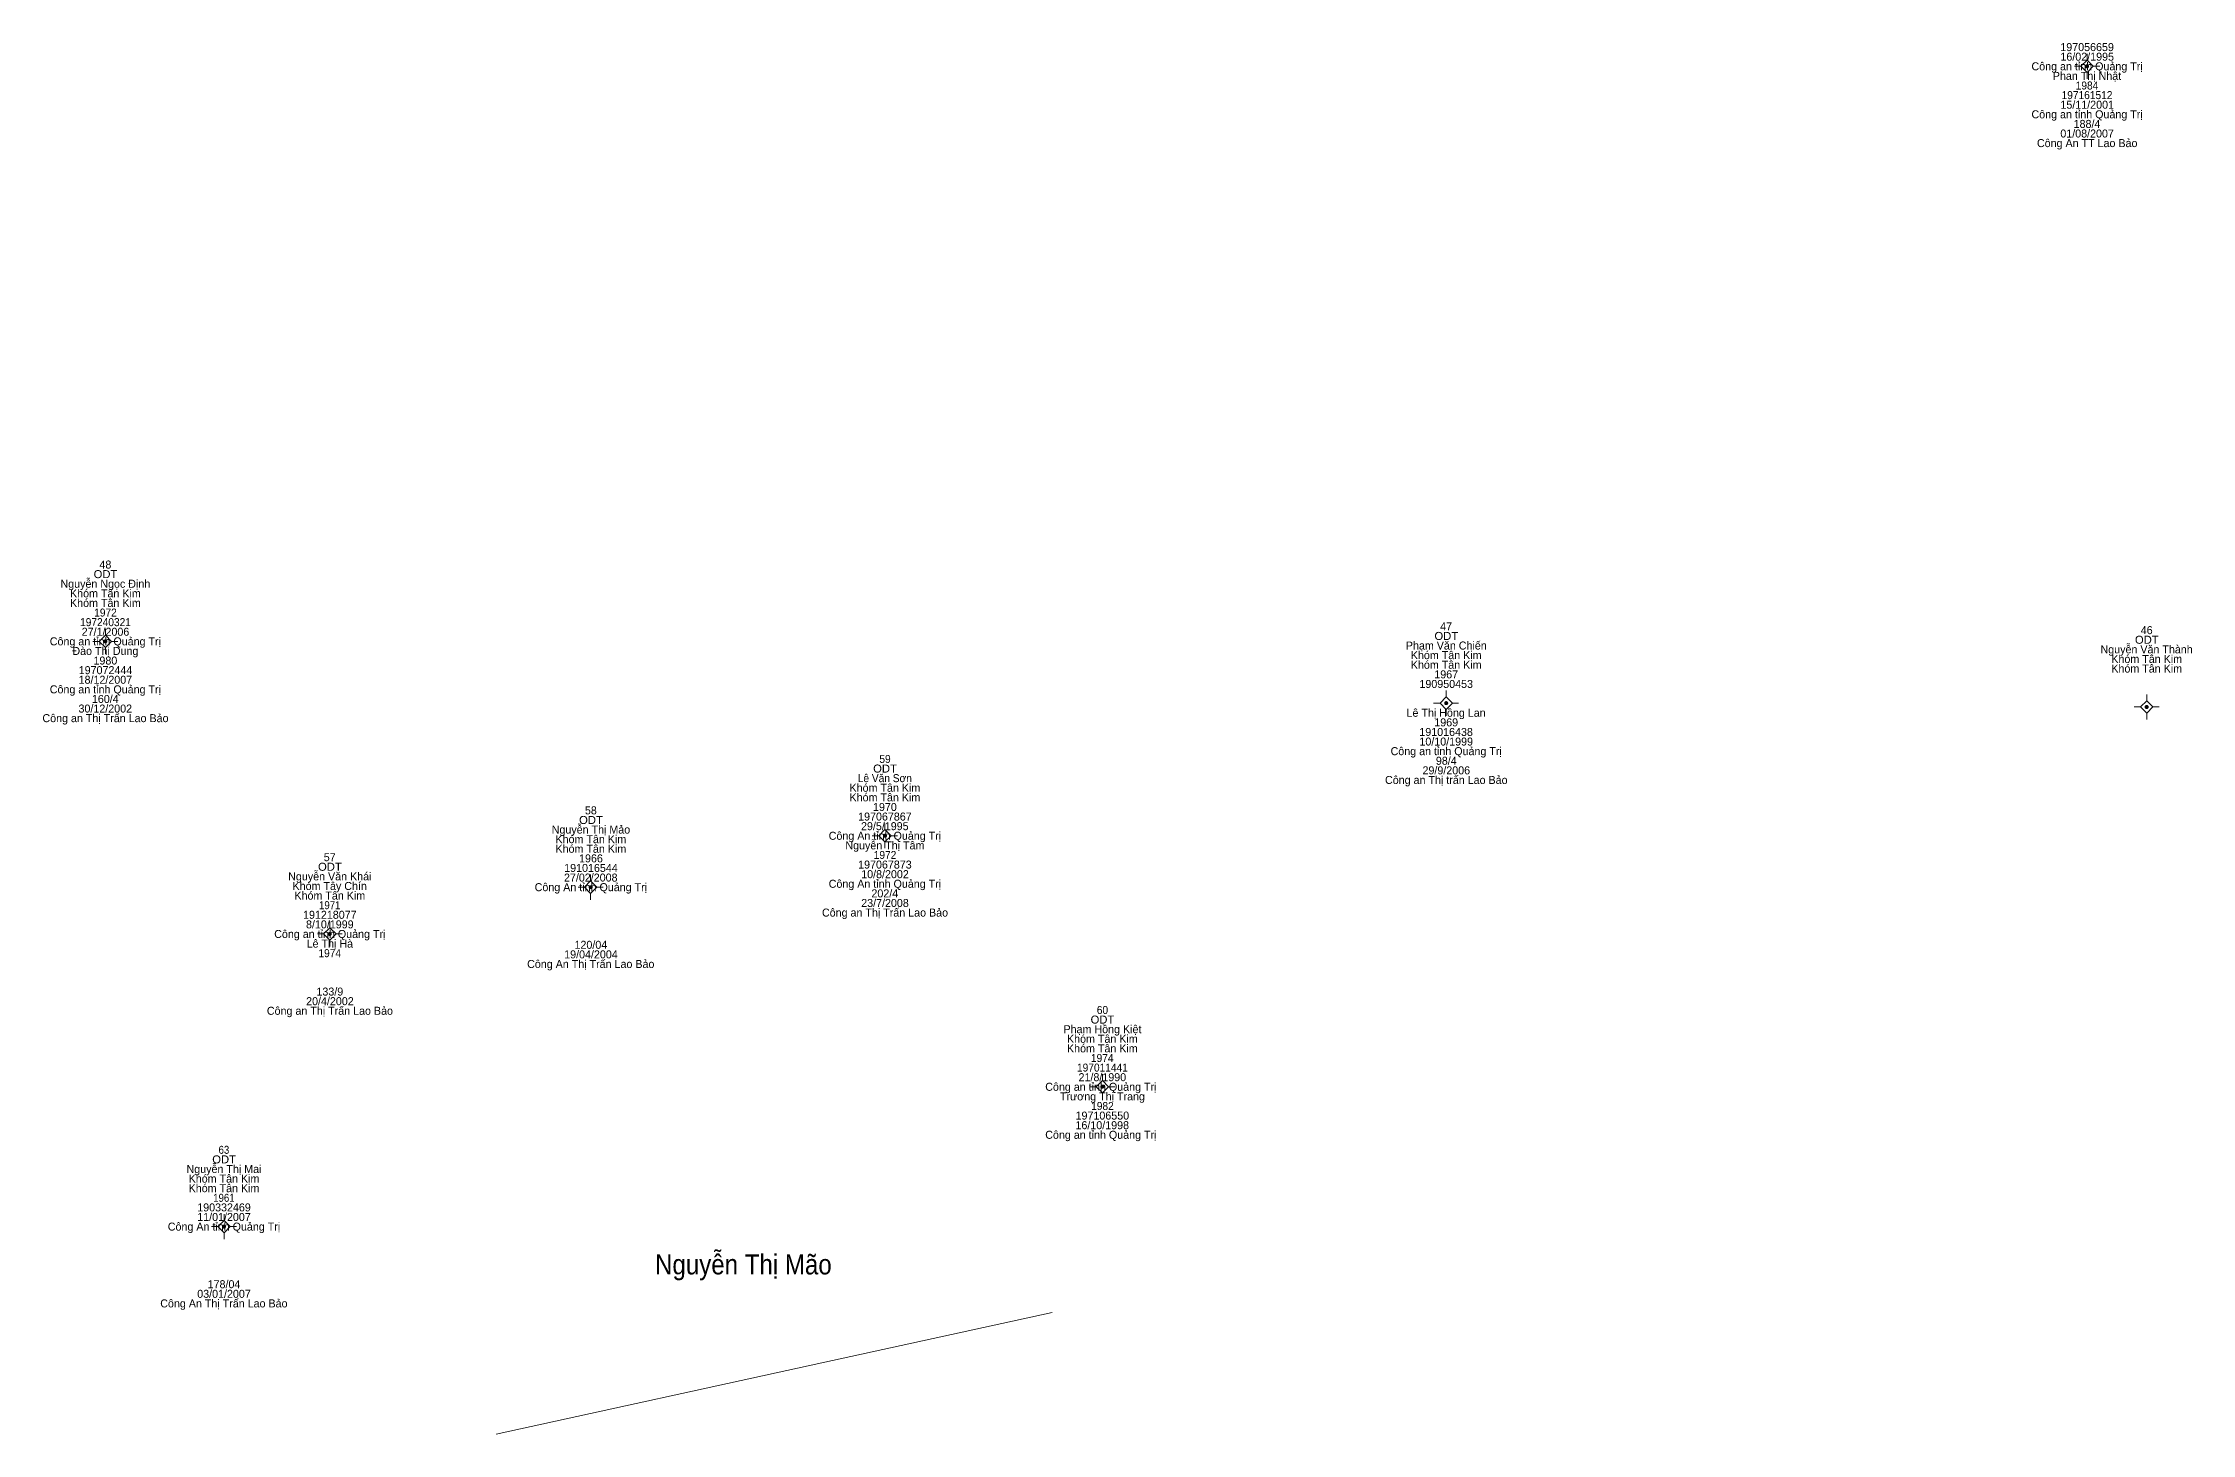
# Model space of a CAD drawing. Header units: metres. Extents: x 535754 to 536552, y 1836422 to 1837057.
# Drawn here: x 536240.4 to 536347.9, y 1836889.4 to 1836958.9 of the extents above; entities that cross this region are included whole.
import ezdxf
from ezdxf.enums import TextEntityAlignment as Align

# ---------------------------------------------------------------- set-up
doc = ezdxf.new("R2010")
doc.units = ezdxf.units.M
doc.header["$LTSCALE"] = 0.16
doc.linetypes.add('MEDIUM_DASHED', pattern=[4.5, 3, -1.5])
doc.layers.add('11', color=7, linetype='MEDIUM_DASHED', lineweight=13)
doc.layers.add('15', color=7, linetype='Continuous', lineweight=13)

msp = doc.modelspace()

# ---------------------------------------------------------------- hatches: boundary and pattern name
at = {"layer": '11'}
for points in [[(536342.6849, 1836957.77, 1), (536342.5349, 1836957.77, 1)], [(536243.6149, 1836929.02, 1), (536243.4649, 1836929.02, 1)], [(536310.6449, 1836925.93, 1), (536310.4949, 1836925.93, 1)], [(536345.6649, 1836925.74, 1), (536345.5149, 1836925.74, 1)], [(536282.5849, 1836919.3, 1), (536282.4349, 1836919.3, 1)], [(536267.8749, 1836916.73, 1), (536267.7249, 1836916.73, 1)], [(536254.8349, 1836914.39, 1), (536254.6849, 1836914.39, 1)], [(536293.4549, 1836906.75, 1), (536293.3049, 1836906.75, 1)], [(536249.5449, 1836899.76, 1), (536249.3949, 1836899.76, 1)]]:
    msp.add_hatch(color=256, dxfattribs=at).paths.add_polyline_path(points)

# ---------------------------------------------------------------- linework, layer by layer
for p, q in [((536342.61, 1836958.4), (536342.61, 1836958.08)), ((536342.3, 1836957.77), (536341.98, 1836957.77)), ((536342.61, 1836957.46), (536342.61, 1836957.14)), ((536343.24, 1836957.77), (536342.92, 1836957.77)), ((536243.54, 1836929.64), (536243.54, 1836929.33)), ((536243.23, 1836929.02), (536242.92, 1836929.02)), ((536243.54, 1836928.71), (536243.54, 1836928.4)), ((536244.16, 1836929.02), (536243.85, 1836929.02)), ((536310.57, 1836926.56), (536310.57, 1836926.24)), ((536345.59, 1836926.36), (536345.59, 1836926.05)), ((536310.26, 1836925.93), (536309.94, 1836925.93)), ((536310.57, 1836925.62), (536310.57, 1836925.3)), ((536311.19, 1836925.93), (536310.88, 1836925.93)), ((536345.28, 1836925.74), (536344.96, 1836925.74)), ((536345.59, 1836925.43), (536345.59, 1836925.12)), ((536346.22, 1836925.74), (536345.9, 1836925.74)), ((536282.51, 1836919.92), (536282.51, 1836919.61)), ((536282.2, 1836919.3), (536281.88, 1836919.3)), ((536282.51, 1836918.99), (536282.51, 1836918.68)), ((536283.14, 1836919.3), (536282.82, 1836919.3)), ((536267.49, 1836916.73), (536267.18, 1836916.73)), ((536267.8, 1836917.36), (536267.8, 1836917.04)), ((536267.8, 1836916.42), (536267.8, 1836916.1)), ((536268.43, 1836916.73), (536268.11, 1836916.73)), ((536254.45, 1836914.39), (536254.14, 1836914.39)), ((536254.76, 1836915.02), (536254.76, 1836914.7)), ((536255.38, 1836914.39), (536255.07, 1836914.39)), ((536254.76, 1836914.08), (536254.76, 1836913.76)), ((536293.07, 1836906.75), (536292.76, 1836906.75)), ((536293.38, 1836907.38), (536293.38, 1836907.06)), ((536294, 1836906.75), (536293.69, 1836906.75)), ((536293.38, 1836906.44), (536293.38, 1836906.12)), ((536249.47, 1836900.38), (536249.47, 1836900.07)), ((536249.16, 1836899.76), (536248.84, 1836899.76)), ((536249.47, 1836899.45), (536249.47, 1836899.14)), ((536250.1, 1836899.76), (536249.78, 1836899.76))]:
    msp.add_line(p, q, dxfattribs=at)
for points in [[(536342.61, 1836958.08), (536342.3, 1836957.77), (536342.61, 1836957.46), (536342.92, 1836957.77)], [(536243.54, 1836929.33), (536243.23, 1836929.02), (536243.54, 1836928.71), (536243.85, 1836929.02)], [(536310.57, 1836926.24), (536310.26, 1836925.93), (536310.57, 1836925.62), (536310.88, 1836925.93)], [(536345.59, 1836926.05), (536345.28, 1836925.74), (536345.59, 1836925.43), (536345.9, 1836925.74)], [(536282.51, 1836919.61), (536282.2, 1836919.3), (536282.51, 1836918.99), (536282.82, 1836919.3)], [(536267.8, 1836917.04), (536267.49, 1836916.73), (536267.8, 1836916.42), (536268.11, 1836916.73)], [(536254.76, 1836914.7), (536254.45, 1836914.39), (536254.76, 1836914.08), (536255.07, 1836914.39)], [(536293.38, 1836907.06), (536293.07, 1836906.75), (536293.38, 1836906.44), (536293.69, 1836906.75)], [(536249.47, 1836900.07), (536249.16, 1836899.76), (536249.47, 1836899.45), (536249.78, 1836899.76)]]:
    msp.add_lwpolyline(points, close=True, dxfattribs=at)
for centre in [(536342.6099, 1836957.77), (536243.5399, 1836929.02), (536310.5699, 1836925.93), (536345.5899, 1836925.74), (536282.5099, 1836919.3), (536267.7999, 1836916.73), (536254.7599, 1836914.39), (536293.3799, 1836906.75), (536249.4699, 1836899.76)]:
    msp.add_circle(centre, 0.075, dxfattribs=at)
at = {"layer": '15'}
msp.add_lwpolyline([(536263.07, 1836889.39), (536279.36, 1836892.95), (536290.87, 1836895.47)], dxfattribs=at)

# ---------------------------------------------------------------- texts
for s, p in [('197056659', (536342.61, 1836958.53)), ('16/02/1995', (536342.615, 1836958.05)), ('Công an tỉnh Quảng Trị', (536342.61, 1836957.57)), ('Phan Thị Nhật', (536342.605, 1836957.09)), ('15/11/2001', (536342.615, 1836955.65)), ('Công an tỉnh Quảng Trị', (536342.61, 1836955.17)), ('188/4', (536342.605, 1836954.69)), ('Công An TT Lao Bảo', (536342.615, 1836953.73)), ('01/08/2007', (536342.61, 1836954.21)), ('48', (536243.54, 1836932.66)), ('Nguyễn Ngọc Định', (536243.54, 1836931.7)), ('Khóm Tân Kim', (536243.54, 1836931.22)), ('Khóm Tân Kim', (536243.54, 1836930.74)), ('Công an tỉnh Quảng Trị', (536243.54, 1836928.82)), ('27/1/2006', (536243.545, 1836929.3)), ('47', (536310.565, 1836929.57)), ('46', (536345.59, 1836929.38)), ('Đào Thị Dung', (536243.54, 1836928.34)), ('1980', (536243.54, 1836927.86)), ('Phạm Văn Chiến', (536310.575, 1836928.61)), ('Khóm Tân Kim', (536310.57, 1836928.13)), ('Nguyễn Văn Thành', (536345.585, 1836928.42)), ('Khóm Tân Kim', (536345.59, 1836927.94)), ('18/12/2007', (536243.54, 1836926.9)), ('197072444', (536243.545, 1836927.38)), ('Khóm Tân Kim', (536310.57, 1836927.65)), ('190950453', (536310.57, 1836926.69)), ('1967', (536310.57, 1836927.17)), ('Khóm Tân Kim', (536345.59, 1836927.46)), ('Công an tỉnh Quảng Trị', (536243.54, 1836926.42)), ('160/4', (536243.535, 1836925.94)), ('Công an Thị Trấn Lao Bảo', (536243.545, 1836924.98)), ('30/12/2002', (536243.535, 1836925.46)), ('Lê Thị Hồng Lan', (536310.565, 1836925.25)), ('1969', (536310.57, 1836924.77)), ('191016438', (536310.565, 1836924.29)), ('10/10/1999', (536310.57, 1836923.81)), ('Công an tỉnh Quảng Trị', (536310.57, 1836923.33)), ('29/9/2006', (536310.575, 1836922.37)), ('98/4', (536310.575, 1836922.85)), ('Khóm Tân Kim', (536282.51, 1836921.5)), ('Công an Thị trấn Lao Bảo', (536310.575, 1836921.89)), ('58', (536267.81, 1836920.37)), ('Khóm Tân Kim', (536282.51, 1836921.02)), ('1970', (536282.51, 1836920.54)), ('Nguyễn Thị Mảo', (536267.815, 1836919.41)), ('Công An tỉnh Quảng Trị', (536282.51, 1836919.1)), ('197067867', (536282.51, 1836920.06)), ('29/5/1995', (536282.505, 1836919.58)), ('Khóm Tân Kim', (536267.81, 1836918.93)), ('Khóm Tân Kim', (536267.81, 1836918.45)), ('Nguyễn Thị Tâm', (536282.51, 1836918.62)), ('Nguyễn Văn Khái', (536254.76, 1836917.07)), ('57', (536254.755, 1836918.03)), ('27/02/2008', (536267.805, 1836917.01)), ('191016544', (536267.815, 1836917.49)), ('1966', (536267.815, 1836917.97)), ('197067873', (536282.51, 1836917.66)), ('10/8/2002', (536282.515, 1836917.18)), ('Khóm Tây Chín', (536254.755, 1836916.59)), ('Khóm Tân Kim', (536254.76, 1836916.11)), ('Công An tỉnh Quảng Trị', (536267.81, 1836916.53)), ('Công An tỉnh Quảng Trị', (536282.51, 1836916.7)), ('202/4', (536282.505, 1836916.22)), ('191218077', (536254.76, 1836915.15)), ('Công an Thị Trấn Lao Bảo', (536282.515, 1836915.26)), ('23/7/2008', (536282.515, 1836915.74)), ('Công an tỉnh Quảng Trị', (536254.76, 1836914.19)), ('8/10/1999', (536254.76, 1836914.67)), ('Lê Thị Hà', (536254.76, 1836913.71)), ('Công An Thị Trấn Lao Bảo', (536267.805, 1836912.69)), ('19/04/2004', (536267.815, 1836913.17)), ('120/04', (536267.81, 1836913.65)), ('20/4/2002', (536254.765, 1836910.83)), ('133/9', (536254.76, 1836911.31)), ('Công an Thị Trấn Lao Bảo', (536254.765, 1836910.35)), ('Phạm Hồng Kiệt', (536293.385, 1836909.43)), ('Khóm Tân Kim', (536293.38, 1836908.95)), ('Khóm Tân Kim', (536293.38, 1836908.47)), ('Công an tỉnh Quảng Trị ', (536293.38, 1836906.55)), ('21/8/1990', (536293.38, 1836907.03)), ('Trương Thị Trang', (536293.385, 1836906.07)), ('Công an tỉnh Quảng Trị ', (536293.38, 1836904.15)), ('16/10/1998', (536293.375, 1836904.63)), ('197106550', (536293.38, 1836905.11)), ('Nguyễn Thị Mai', (536249.47, 1836902.44)), ('Khóm Tân Kim', (536249.47, 1836901.96)), ('Khóm Tân Kim', (536249.47, 1836901.48)), ('190332469', (536249.47, 1836900.52)), ('11/01/2007', (536249.47, 1836900.04)), ('Công An tỉnh Quảng Trị', (536249.47, 1836899.56)), ('178/04', (536249.47, 1836896.68)), ('Công An Thị Trấn Lao Bảo', (536249.465, 1836895.72)), ('03/01/2007', (536249.47, 1836896.2))]:
    msp.add_text(s, height=0.4, dxfattribs=at).set_placement(p, align=Align.CENTER)
for s, height, width, p in [('197161512', 0.4, 0.95, (536342.605, 1836956.13)), ('1984', 0.4, 0.95, (536342.605, 1836956.61)), ('ODT', 0.4, 1.05, (536243.545, 1836932.18)), ('1972', 0.4, 0.95, (536243.545, 1836930.26)), ('197240321', 0.4, 0.95, (536243.545, 1836929.78)), ('ODT', 0.4, 1.05, (536310.575, 1836929.09)), ('ODT', 0.4, 1.05, (536345.595, 1836928.9)), ('ODT', 0.4, 1.05, (536282.515, 1836922.46)), ('59', 0.4, 0.95, (536282.515, 1836922.94)), ('Lê Văn Sơn', 0.4, 0.95, (536282.505, 1836921.98)), ('ODT', 0.4, 1.05, (536267.815, 1836919.89)), ('1972', 0.4, 0.95, (536282.515, 1836918.14)), ('ODT', 0.4, 1.05, (536254.765, 1836917.55)), ('1971', 0.4, 0.9, (536254.755, 1836915.63)), ('1974', 0.4, 0.95, (536254.755, 1836913.23)), ('ODT', 0.4, 1.05, (536293.385, 1836909.91)), ('60', 0.4, 0.95, (536293.385, 1836910.39)), ('197011441', 0.4, 0.95, (536293.385, 1836907.51)), ('1974', 0.4, 0.95, (536293.375, 1836907.99)), ('1982', 0.4, 0.95, (536293.385, 1836905.59)), ('63', 0.4, 0.9, (536249.465, 1836903.4)), ('ODT', 0.4, 1.05, (536249.475, 1836902.92)), ('1961', 0.4, 0.9, (536249.465, 1836901)), ('Nguyễn Thị Mão', 1, 0.9, (536275.435, 1836897.37))]:
    msp.add_text(s, height=height, dxfattribs=dict(at, width=width)).set_placement(p, align=Align.CENTER)

doc.saveas('drawing.dxf')
